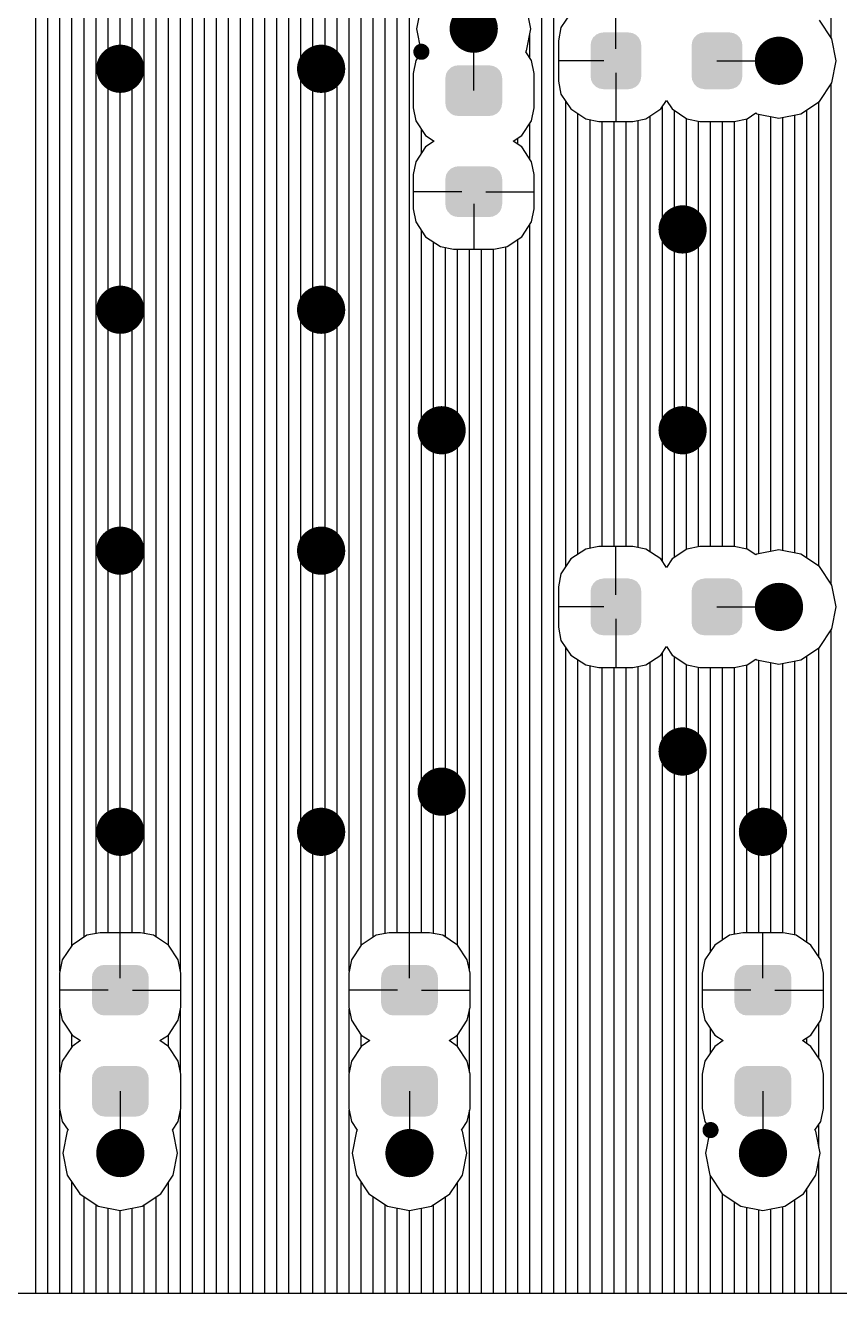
# Model space of a CAD drawing. Extents: x 295 to 953, y 10 to 290.
# Drawn here: x 805.12 to 826.36, y 111.45 to 144.54 of the extents above; entities that cross this region are included whole.
import ezdxf

# ---------------------------------------------------------------- set-up
doc = ezdxf.new("R2010")
doc.units = 0
doc.header["$LTSCALE"] = 5
doc.header["$MEASUREMENT"] = 0
doc.layers.get('0').update_dxf_attribs({"linetype": 'CONTINUOUS', "lineweight": 25})
doc.layers.add('DV-INT-A3_BOT', color=7, linetype='CONTINUOUS')

msp = doc.modelspace()

# ---------------------------------------------------------------- linework, layer by layer
for points, const_width in [([(817.129, 144.449, -1), (816.5, 144.449, -1)], 0.629), ([(807.908, 143.402, -1), (807.28, 143.402, -1)], 0.629), ([(813.147, 143.402, -1), (812.519, 143.402, -1)], 0.629), ([(815.553, 143.846, -1), (815.343, 143.846, -1)], 0.21), ([(825.092, 143.611, -1), (824.463, 143.611, -1)], 0.629), ([(822.577, 139.211, -1), (821.948, 139.211, -1)], 0.629), ([(807.908, 137.115, -1), (807.28, 137.115, -1)], 0.629), ([(813.147, 137.115, -1), (812.519, 137.115, -1)], 0.629), ([(816.29, 133.972, -1), (815.662, 133.972, -1)], 0.629), ([(822.577, 133.972, -1), (821.948, 133.972, -1)], 0.629), ([(807.908, 130.829, -1), (807.28, 130.829, -1)], 0.629), ([(813.147, 130.829, -1), (812.519, 130.829, -1)], 0.629), ([(825.092, 129.362, -1), (824.463, 129.362, -1)], 0.629), ([(822.577, 125.59, -1), (821.948, 125.59, -1)], 0.629), ([(816.29, 124.542, -1), (815.662, 124.542, -1)], 0.629), ([(807.908, 123.494, -1), (807.28, 123.494, -1)], 0.629), ([(813.147, 123.494, -1), (812.519, 123.494, -1)], 0.629), ([(824.672, 123.494, -1), (824.044, 123.494, -1)], 0.629), ([(823.097, 115.712, -1), (822.887, 115.712, -1)], 0.21), ([(807.908, 115.112, -1), (807.28, 115.112, -1)], 0.629), ([(815.452, 115.112, -1), (814.824, 115.112, -1)], 0.629), ([(824.672, 115.112, -1), (824.044, 115.112, -1)], 0.629)]:
    msp.add_lwpolyline(points, format="xyb", close=True, dxfattribs=dict(const_width=const_width))
for points in [[(821.115, 144.22), (821.051, 144.285), (819.93, 144.22), (819.998, 144.285)], [(821.051, 144.285), (821.038, 144.292), (819.998, 144.285), (820.006, 144.292)], [(821.038, 144.292), (820.958, 144.334), (820.006, 144.292), (820.093, 144.334)], [(820.958, 144.334), (820.936, 144.337), (820.093, 144.334), (820.1, 144.337)], [(820.936, 144.337), (820.854, 144.35), (820.1, 144.337), (820.192, 144.35)], [(820.854, 144.35), (820.854, 144.353), (820.192, 144.35), (820.192, 144.353)], [(823.751, 144.22), (823.687, 144.285), (822.566, 144.22), (822.635, 144.285)], [(823.687, 144.285), (823.674, 144.292), (822.635, 144.285), (822.642, 144.292)], [(823.674, 144.292), (823.594, 144.334), (822.642, 144.292), (822.729, 144.334)], [(823.594, 144.334), (823.572, 144.337), (822.729, 144.334), (822.736, 144.337)], [(823.572, 144.337), (823.491, 144.35), (822.736, 144.337), (822.828, 144.35)], [(823.491, 144.35), (823.491, 144.353), (822.828, 144.35), (822.828, 144.353)], [(821.183, 144.024), (821.17, 144.116), (819.863, 144.024), (819.879, 144.116)], [(821.183, 144.022), (821.183, 144.024), (819.863, 144.022), (819.863, 144.024)], [(821.183, 143.2), (821.183, 144.022), (819.863, 143.2), (819.863, 144.022)], [(821.17, 144.116), (821.164, 144.127), (819.879, 144.116), (819.881, 144.127)], [(821.164, 144.127), (821.124, 144.21), (819.881, 144.127), (819.925, 144.21)], [(821.124, 144.21), (821.115, 144.22), (819.925, 144.21), (819.93, 144.22)], [(823.82, 144.024), (823.806, 144.116), (822.499, 144.024), (822.515, 144.116)], [(823.82, 144.022), (823.82, 144.024), (822.499, 144.022), (822.499, 144.024)], [(823.82, 143.2), (823.82, 144.022), (822.499, 143.2), (822.499, 144.022)], [(823.806, 144.116), (823.8, 144.127), (822.515, 144.116), (822.517, 144.127)], [(823.8, 144.127), (823.76, 144.21), (822.517, 144.127), (822.561, 144.21)], [(823.76, 144.21), (823.751, 144.22), (822.561, 144.21), (822.566, 144.22)], [(817.536, 143.266), (817.496, 143.35), (816.091, 143.266), (816.135, 143.35)], [(817.496, 143.35), (817.487, 143.359), (816.135, 143.35), (816.14, 143.359)], [(817.487, 143.359), (817.423, 143.425), (816.14, 143.359), (816.208, 143.425)], [(817.423, 143.425), (817.411, 143.432), (816.208, 143.425), (816.215, 143.432)], [(817.411, 143.432), (817.33, 143.474), (816.215, 143.432), (816.302, 143.474)], [(817.33, 143.474), (817.31, 143.478), (816.302, 143.474), (816.309, 143.478)], [(817.31, 143.478), (817.227, 143.492), (816.309, 143.478), (816.402, 143.492)], [(817.556, 142.501), (817.556, 143.163), (816.073, 142.501), (816.073, 143.163)], [(817.554, 143.163), (817.541, 143.256), (816.075, 143.163), (816.09, 143.256)], [(817.541, 143.256), (817.536, 143.266), (816.09, 143.256), (816.091, 143.266)], [(821.183, 143.198), (821.183, 143.2), (819.863, 143.198), (819.863, 143.2)], [(821.168, 143.106), (821.183, 143.198), (819.877, 143.106), (819.863, 143.198)], [(821.166, 143.095), (821.168, 143.106), (819.883, 143.095), (819.877, 143.106)], [(821.122, 143.012), (821.166, 143.095), (819.923, 143.012), (819.883, 143.095)], [(821.117, 143.003), (821.122, 143.012), (819.932, 143.003), (819.923, 143.012)], [(821.048, 142.937), (821.117, 143.003), (819.996, 142.937), (819.932, 143.003)], [(823.82, 143.198), (823.82, 143.2), (822.499, 143.198), (822.499, 143.2)], [(823.804, 143.106), (823.82, 143.198), (822.513, 143.106), (822.499, 143.198)], [(823.802, 143.095), (823.804, 143.106), (822.519, 143.095), (822.513, 143.106)], [(823.758, 143.012), (823.802, 143.095), (822.559, 143.012), (822.519, 143.095)], [(823.753, 143.003), (823.758, 143.012), (822.568, 143.003), (822.559, 143.012)], [(823.684, 142.937), (823.753, 143.003), (822.632, 142.937), (822.568, 143.003)], [(821.041, 142.93), (821.048, 142.937), (820.009, 142.93), (819.996, 142.937)], [(820.954, 142.889), (821.041, 142.93), (820.089, 142.889), (820.009, 142.93)], [(820.947, 142.885), (820.954, 142.889), (820.11, 142.885), (820.089, 142.889)], [(820.854, 142.872), (820.947, 142.885), (820.192, 142.872), (820.11, 142.885)], [(820.854, 142.869), (820.854, 142.872), (820.192, 142.869), (820.192, 142.872)], [(823.677, 142.93), (823.684, 142.937), (822.645, 142.93), (822.632, 142.937)], [(823.59, 142.889), (823.677, 142.93), (822.725, 142.889), (822.645, 142.93)], [(823.583, 142.885), (823.59, 142.889), (822.747, 142.885), (822.725, 142.889)], [(823.491, 142.872), (823.583, 142.885), (822.828, 142.872), (822.747, 142.885)], [(823.491, 142.869), (823.491, 142.872), (822.828, 142.869), (822.828, 142.872)], [(817.539, 142.408), (817.554, 142.501), (816.088, 142.408), (816.075, 142.501)], [(817.537, 142.397), (817.539, 142.408), (816.093, 142.397), (816.088, 142.408)], [(817.494, 142.313), (817.537, 142.397), (816.133, 142.313), (816.093, 142.397)], [(817.489, 142.304), (817.494, 142.313), (816.142, 142.304), (816.133, 142.313)], [(817.421, 142.238), (817.489, 142.304), (816.206, 142.238), (816.142, 142.304)], [(817.414, 142.231), (817.421, 142.238), (816.218, 142.231), (816.206, 142.238)], [(817.327, 142.189), (817.414, 142.231), (816.298, 142.189), (816.218, 142.231)], [(817.32, 142.185), (817.327, 142.189), (816.318, 142.185), (816.298, 142.189)], [(817.227, 142.172), (817.32, 142.185), (816.402, 142.172), (816.318, 142.185)], [(817.536, 140.63), (817.496, 140.714), (816.091, 140.63), (816.135, 140.714)], [(817.496, 140.714), (817.487, 140.723), (816.135, 140.714), (816.14, 140.723)], [(817.487, 140.723), (817.423, 140.789), (816.14, 140.723), (816.208, 140.789)], [(817.423, 140.789), (817.411, 140.796), (816.208, 140.789), (816.215, 140.796)], [(817.411, 140.796), (817.33, 140.838), (816.215, 140.796), (816.302, 140.838)], [(817.33, 140.838), (817.31, 140.842), (816.302, 140.838), (816.309, 140.842)], [(817.31, 140.842), (817.227, 140.856), (816.309, 140.842), (816.402, 140.856)], [(817.556, 139.864), (817.556, 140.527), (816.073, 139.864), (816.073, 140.527)], [(817.554, 140.527), (817.541, 140.619), (816.075, 140.527), (816.09, 140.619)], [(817.541, 140.619), (817.536, 140.63), (816.09, 140.619), (816.091, 140.63)], [(817.539, 139.772), (817.554, 139.864), (816.088, 139.772), (816.075, 139.864)], [(817.537, 139.761), (817.539, 139.772), (816.093, 139.761), (816.088, 139.772)], [(817.494, 139.677), (817.537, 139.761), (816.133, 139.677), (816.093, 139.761)], [(817.489, 139.668), (817.494, 139.677), (816.142, 139.668), (816.133, 139.677)], [(817.421, 139.602), (817.489, 139.668), (816.206, 139.602), (816.142, 139.668)], [(817.414, 139.595), (817.421, 139.602), (816.218, 139.595), (816.206, 139.602)], [(817.327, 139.553), (817.414, 139.595), (816.298, 139.553), (816.218, 139.595)], [(817.32, 139.549), (817.327, 139.553), (816.318, 139.549), (816.298, 139.553)], [(817.227, 139.535), (817.32, 139.549), (816.402, 139.535), (816.318, 139.549)], [(821.038, 130.043), (820.958, 130.084), (820.006, 130.043), (820.093, 130.084)], [(820.958, 130.084), (820.936, 130.088), (820.093, 130.084), (820.1, 130.088)], [(820.936, 130.088), (820.854, 130.101), (820.1, 130.088), (820.192, 130.101)], [(820.854, 130.101), (820.854, 130.104), (820.192, 130.101), (820.192, 130.104)], [(823.674, 130.043), (823.594, 130.084), (822.642, 130.043), (822.729, 130.084)], [(823.594, 130.084), (823.572, 130.088), (822.729, 130.084), (822.736, 130.088)], [(823.572, 130.088), (823.491, 130.101), (822.736, 130.088), (822.828, 130.101)], [(823.491, 130.101), (823.491, 130.104), (822.828, 130.101), (822.828, 130.104)], [(821.183, 129.775), (821.17, 129.867), (819.863, 129.775), (819.879, 129.867)], [(821.183, 129.772), (821.183, 129.775), (819.863, 129.772), (819.863, 129.775)], [(821.183, 128.951), (821.183, 129.772), (819.863, 128.951), (819.863, 129.772)], [(821.17, 129.867), (821.164, 129.878), (819.879, 129.867), (819.881, 129.878)], [(821.164, 129.878), (821.124, 129.961), (819.881, 129.878), (819.925, 129.961)], [(821.124, 129.961), (821.115, 129.97), (819.925, 129.961), (819.93, 129.97)], [(821.115, 129.97), (821.051, 130.036), (819.93, 129.97), (819.998, 130.036)], [(821.051, 130.036), (821.038, 130.043), (819.998, 130.036), (820.006, 130.043)], [(823.82, 129.775), (823.806, 129.867), (822.499, 129.775), (822.515, 129.867)], [(823.82, 129.772), (823.82, 129.775), (822.499, 129.772), (822.499, 129.775)], [(823.82, 128.951), (823.82, 129.772), (822.499, 128.951), (822.499, 129.772)], [(823.806, 129.867), (823.8, 129.878), (822.515, 129.867), (822.517, 129.878)], [(823.8, 129.878), (823.76, 129.961), (822.517, 129.878), (822.561, 129.961)], [(823.76, 129.961), (823.751, 129.97), (822.561, 129.961), (822.566, 129.97)], [(823.751, 129.97), (823.687, 130.036), (822.566, 129.97), (822.635, 130.036)], [(823.687, 130.036), (823.674, 130.043), (822.635, 130.036), (822.642, 130.043)], [(821.183, 128.949), (821.183, 128.951), (819.863, 128.949), (819.863, 128.951)], [(821.168, 128.857), (821.183, 128.949), (819.877, 128.857), (819.863, 128.949)], [(821.166, 128.846), (821.168, 128.857), (819.883, 128.846), (819.877, 128.857)], [(821.122, 128.763), (821.166, 128.846), (819.923, 128.763), (819.883, 128.846)], [(821.117, 128.753), (821.122, 128.763), (819.932, 128.753), (819.923, 128.763)], [(821.048, 128.688), (821.117, 128.753), (819.996, 128.688), (819.932, 128.753)], [(823.82, 128.949), (823.82, 128.951), (822.499, 128.949), (822.499, 128.951)], [(823.804, 128.857), (823.82, 128.949), (822.513, 128.857), (822.499, 128.949)], [(823.802, 128.846), (823.804, 128.857), (822.519, 128.846), (822.513, 128.857)], [(823.758, 128.763), (823.802, 128.846), (822.559, 128.763), (822.519, 128.846)], [(823.753, 128.753), (823.758, 128.763), (822.568, 128.753), (822.559, 128.763)], [(823.684, 128.688), (823.753, 128.753), (822.632, 128.688), (822.568, 128.753)], [(821.041, 128.681), (821.048, 128.688), (820.009, 128.681), (819.996, 128.688)], [(820.954, 128.639), (821.041, 128.681), (820.089, 128.639), (820.009, 128.681)], [(820.947, 128.636), (820.954, 128.639), (820.11, 128.636), (820.089, 128.639)], [(820.854, 128.623), (820.947, 128.636), (820.192, 128.623), (820.11, 128.636)], [(820.854, 128.62), (820.854, 128.623), (820.192, 128.62), (820.192, 128.623)], [(823.677, 128.681), (823.684, 128.688), (822.645, 128.681), (822.632, 128.688)], [(823.59, 128.639), (823.677, 128.681), (822.725, 128.639), (822.645, 128.681)], [(823.583, 128.636), (823.59, 128.639), (822.747, 128.636), (822.725, 128.639)], [(823.491, 128.623), (823.583, 128.636), (822.828, 128.623), (822.747, 128.636)], [(823.491, 128.62), (823.491, 128.623), (822.828, 128.62), (822.828, 128.623)], [(808.334, 119.693), (808.321, 119.786), (806.854, 119.693), (806.869, 119.786)], [(808.321, 119.786), (808.315, 119.796), (806.869, 119.786), (806.871, 119.796)], [(808.315, 119.796), (808.275, 119.88), (806.871, 119.796), (806.915, 119.88)], [(808.275, 119.88), (808.267, 119.889), (806.915, 119.88), (806.919, 119.889)], [(808.267, 119.889), (808.203, 119.956), (806.919, 119.889), (806.988, 119.956)], [(808.203, 119.956), (808.191, 119.962), (806.988, 119.956), (806.994, 119.962)], [(808.191, 119.962), (808.11, 120.005), (806.994, 119.962), (807.082, 120.005)], [(808.11, 120.005), (808.09, 120.008), (807.082, 120.005), (807.089, 120.008)], [(808.09, 120.008), (808.007, 120.022), (807.089, 120.008), (807.181, 120.022)], [(815.878, 119.693), (815.864, 119.786), (814.398, 119.693), (814.413, 119.786)], [(815.864, 119.786), (815.859, 119.796), (814.413, 119.786), (814.415, 119.796)], [(815.859, 119.796), (815.819, 119.88), (814.415, 119.796), (814.459, 119.88)], [(815.819, 119.88), (815.811, 119.889), (814.459, 119.88), (814.463, 119.889)], [(815.811, 119.889), (815.747, 119.956), (814.463, 119.889), (814.532, 119.956)], [(815.747, 119.956), (815.734, 119.962), (814.532, 119.956), (814.538, 119.962)], [(815.734, 119.962), (815.654, 120.005), (814.538, 119.962), (814.626, 120.005)], [(815.654, 120.005), (815.634, 120.008), (814.626, 120.005), (814.632, 120.008)], [(815.634, 120.008), (815.551, 120.022), (814.632, 120.008), (814.725, 120.022)], [(825.098, 119.693), (825.085, 119.786), (823.618, 119.693), (823.633, 119.786)], [(825.085, 119.786), (825.079, 119.796), (823.633, 119.786), (823.635, 119.796)], [(825.079, 119.796), (825.039, 119.88), (823.635, 119.796), (823.679, 119.88)], [(825.039, 119.88), (825.031, 119.889), (823.679, 119.88), (823.683, 119.889)], [(825.031, 119.889), (824.967, 119.956), (823.683, 119.889), (823.752, 119.956)], [(824.967, 119.956), (824.955, 119.962), (823.752, 119.956), (823.758, 119.962)], [(824.955, 119.962), (824.874, 120.005), (823.758, 119.962), (823.846, 120.005)], [(824.874, 120.005), (824.854, 120.008), (823.846, 120.005), (823.853, 120.008)], [(824.854, 120.008), (824.771, 120.022), (823.853, 120.008), (823.945, 120.022)], [(808.336, 119.031), (808.336, 119.693), (806.852, 119.031), (806.852, 119.693)], [(815.88, 119.031), (815.88, 119.693), (814.396, 119.031), (814.396, 119.693)], [(825.1, 119.031), (825.1, 119.693), (823.616, 119.031), (823.616, 119.693)], [(808.319, 118.938), (808.334, 119.031), (806.868, 118.938), (806.854, 119.031)], [(808.317, 118.928), (808.319, 118.938), (806.873, 118.928), (806.868, 118.938)], [(808.274, 118.844), (808.317, 118.928), (806.913, 118.844), (806.873, 118.928)], [(808.269, 118.835), (808.274, 118.844), (806.922, 118.835), (806.913, 118.844)], [(808.201, 118.768), (808.269, 118.835), (806.986, 118.768), (806.922, 118.835)], [(815.863, 118.938), (815.878, 119.031), (814.412, 118.938), (814.398, 119.031)], [(815.861, 118.928), (815.863, 118.938), (814.417, 118.928), (814.412, 118.938)], [(815.817, 118.844), (815.861, 118.928), (814.457, 118.844), (814.417, 118.928)], [(815.813, 118.835), (815.817, 118.844), (814.465, 118.835), (814.457, 118.844)], [(815.744, 118.768), (815.813, 118.835), (814.529, 118.768), (814.465, 118.835)], [(825.083, 118.938), (825.098, 119.031), (823.632, 118.938), (823.618, 119.031)], [(825.081, 118.928), (825.083, 118.938), (823.637, 118.928), (823.632, 118.938)], [(825.038, 118.844), (825.081, 118.928), (823.677, 118.844), (823.637, 118.928)], [(825.033, 118.835), (825.038, 118.844), (823.686, 118.835), (823.677, 118.844)], [(824.965, 118.768), (825.033, 118.835), (823.75, 118.768), (823.686, 118.835)], [(808.194, 118.762), (808.201, 118.768), (806.998, 118.762), (806.986, 118.768)], [(808.107, 118.719), (808.194, 118.762), (807.078, 118.719), (806.998, 118.762)], [(808.1, 118.716), (808.107, 118.719), (807.098, 118.716), (807.078, 118.719)], [(808.007, 118.702), (808.1, 118.716), (807.181, 118.702), (807.098, 118.716)], [(815.738, 118.762), (815.744, 118.768), (814.542, 118.762), (814.529, 118.768)], [(815.65, 118.719), (815.738, 118.762), (814.622, 118.719), (814.542, 118.762)], [(815.644, 118.716), (815.65, 118.719), (814.642, 118.716), (814.622, 118.719)], [(815.551, 118.702), (815.644, 118.716), (814.725, 118.702), (814.642, 118.716)], [(824.958, 118.762), (824.965, 118.768), (823.762, 118.762), (823.75, 118.768)], [(824.871, 118.719), (824.958, 118.762), (823.842, 118.719), (823.762, 118.762)], [(824.864, 118.716), (824.871, 118.719), (823.862, 118.716), (823.842, 118.719)], [(824.771, 118.702), (824.864, 118.716), (823.945, 118.702), (823.862, 118.716)], [(808.334, 117.057), (808.321, 117.15), (806.854, 117.057), (806.869, 117.15)], [(808.321, 117.15), (808.315, 117.16), (806.869, 117.15), (806.871, 117.16)], [(808.315, 117.16), (808.275, 117.244), (806.871, 117.16), (806.915, 117.244)], [(808.275, 117.244), (808.267, 117.253), (806.915, 117.244), (806.919, 117.253)], [(808.267, 117.253), (808.203, 117.32), (806.919, 117.253), (806.988, 117.32)], [(808.203, 117.32), (808.191, 117.326), (806.988, 117.32), (806.994, 117.326)], [(808.191, 117.326), (808.11, 117.369), (806.994, 117.326), (807.082, 117.369)], [(808.11, 117.369), (808.09, 117.372), (807.082, 117.369), (807.089, 117.372)], [(808.09, 117.372), (808.007, 117.386), (807.089, 117.372), (807.181, 117.386)], [(815.878, 117.057), (815.864, 117.15), (814.398, 117.057), (814.413, 117.15)], [(815.864, 117.15), (815.859, 117.16), (814.413, 117.15), (814.415, 117.16)], [(815.859, 117.16), (815.819, 117.244), (814.415, 117.16), (814.459, 117.244)], [(815.819, 117.244), (815.811, 117.253), (814.459, 117.244), (814.463, 117.253)], [(815.811, 117.253), (815.747, 117.32), (814.463, 117.253), (814.532, 117.32)], [(815.747, 117.32), (815.734, 117.326), (814.532, 117.32), (814.538, 117.326)], [(815.734, 117.326), (815.654, 117.369), (814.538, 117.326), (814.626, 117.369)], [(815.654, 117.369), (815.634, 117.372), (814.626, 117.369), (814.632, 117.372)], [(815.634, 117.372), (815.551, 117.386), (814.632, 117.372), (814.725, 117.386)], [(825.098, 117.057), (825.085, 117.15), (823.618, 117.057), (823.633, 117.15)], [(825.085, 117.15), (825.079, 117.16), (823.633, 117.15), (823.635, 117.16)], [(825.079, 117.16), (825.039, 117.244), (823.635, 117.16), (823.679, 117.244)], [(825.039, 117.244), (825.031, 117.253), (823.679, 117.244), (823.683, 117.253)], [(825.031, 117.253), (824.967, 117.32), (823.683, 117.253), (823.752, 117.32)], [(824.967, 117.32), (824.955, 117.326), (823.752, 117.32), (823.758, 117.326)], [(824.955, 117.326), (824.874, 117.369), (823.758, 117.326), (823.846, 117.369)], [(824.874, 117.369), (824.854, 117.372), (823.846, 117.369), (823.853, 117.372)], [(824.854, 117.372), (824.771, 117.386), (823.853, 117.372), (823.945, 117.386)], [(808.336, 116.395), (808.336, 117.057), (806.852, 116.395), (806.852, 117.057)], [(815.88, 116.395), (815.88, 117.057), (814.396, 116.395), (814.396, 117.057)], [(825.1, 116.395), (825.1, 117.057), (823.616, 116.395), (823.616, 117.057)], [(808.319, 116.302), (808.334, 116.395), (806.868, 116.302), (806.854, 116.395)], [(808.317, 116.291), (808.319, 116.302), (806.873, 116.291), (806.868, 116.302)], [(808.274, 116.207), (808.317, 116.291), (806.913, 116.207), (806.873, 116.291)], [(808.269, 116.199), (808.274, 116.207), (806.922, 116.199), (806.913, 116.207)], [(808.201, 116.132), (808.269, 116.199), (806.986, 116.132), (806.922, 116.199)], [(815.863, 116.302), (815.878, 116.395), (814.412, 116.302), (814.398, 116.395)], [(815.861, 116.291), (815.863, 116.302), (814.417, 116.291), (814.412, 116.302)], [(815.817, 116.207), (815.861, 116.291), (814.457, 116.207), (814.417, 116.291)], [(815.813, 116.199), (815.817, 116.207), (814.465, 116.199), (814.457, 116.207)], [(815.744, 116.132), (815.813, 116.199), (814.529, 116.132), (814.465, 116.199)], [(825.083, 116.302), (825.098, 116.395), (823.632, 116.302), (823.618, 116.395)], [(825.081, 116.291), (825.083, 116.302), (823.637, 116.291), (823.632, 116.302)], [(825.038, 116.207), (825.081, 116.291), (823.677, 116.207), (823.637, 116.291)], [(825.033, 116.199), (825.038, 116.207), (823.686, 116.199), (823.677, 116.207)], [(824.965, 116.132), (825.033, 116.199), (823.75, 116.132), (823.686, 116.199)], [(808.194, 116.126), (808.201, 116.132), (806.998, 116.126), (806.986, 116.132)], [(808.107, 116.083), (808.194, 116.126), (807.078, 116.083), (806.998, 116.126)], [(808.1, 116.08), (808.107, 116.083), (807.098, 116.08), (807.078, 116.083)], [(808.007, 116.066), (808.1, 116.08), (807.181, 116.066), (807.098, 116.08)], [(815.738, 116.126), (815.744, 116.132), (814.542, 116.126), (814.529, 116.132)], [(815.65, 116.083), (815.738, 116.126), (814.622, 116.083), (814.542, 116.126)], [(815.644, 116.08), (815.65, 116.083), (814.642, 116.08), (814.622, 116.083)], [(815.551, 116.066), (815.644, 116.08), (814.725, 116.066), (814.642, 116.08)], [(824.958, 116.126), (824.965, 116.132), (823.762, 116.126), (823.75, 116.132)], [(824.871, 116.083), (824.958, 116.126), (823.842, 116.083), (823.762, 116.126)], [(824.864, 116.08), (824.871, 116.083), (823.862, 116.08), (823.842, 116.083)], [(824.771, 116.066), (824.864, 116.08), (823.945, 116.066), (823.862, 116.08)]]:
    msp.add_solid(points)
at = {"layer": 'DV-INT-A3_BOT'}
for p, q in [((805.39, 111.445), (805.39, 182.361)), ((805.704, 111.445), (805.704, 182.047)), ((818.906, 111.445), (818.906, 182.047)), ((806.018, 119.857), (806.018, 181.732)), ((818.591, 111.445), (818.591, 181.732)), ((806.333, 120.531), (806.333, 181.427)), ((806.647, 120.745), (806.647, 181.297)), ((806.961, 120.841), (806.961, 181.167)), ((807.276, 120.862), (807.276, 181.116)), ((807.59, 120.862), (807.59, 181.116)), ((807.904, 120.862), (807.904, 181.116)), ((808.219, 120.841), (808.219, 181.116)), ((808.533, 120.745), (808.533, 181.116)), ((808.847, 120.531), (808.847, 181.116)), ((809.162, 119.857), (809.162, 181.116)), ((809.476, 111.445), (809.476, 181.116)), ((809.79, 111.445), (809.79, 181.116)), ((810.105, 111.445), (810.105, 181.116)), ((810.419, 111.445), (810.419, 181.116)), ((810.733, 111.445), (810.733, 181.116)), ((811.048, 111.445), (811.048, 181.116)), ((811.362, 111.445), (811.362, 181.116)), ((811.676, 111.445), (811.676, 181.116)), ((811.991, 111.445), (811.991, 181.116)), ((812.305, 111.445), (812.305, 181.116)), ((812.619, 111.445), (812.619, 181.116)), ((812.934, 111.445), (812.934, 178.945)), ((813.248, 111.445), (813.248, 178.56)), ((813.562, 119.857), (813.562, 178.363)), ((813.876, 120.531), (813.876, 178.3)), ((814.191, 120.745), (814.191, 178.3)), ((814.505, 120.841), (814.505, 178.3)), ((814.819, 120.862), (814.819, 178.3)), ((815.134, 120.862), (815.134, 178.342)), ((826.135, 144.21), (826.135, 164.042)), ((815.431, 145.019), (815.318, 144.449)), ((818.306, 144.449), (818.193, 145.019)), ((820.523, 143.925), (820.523, 145.191)), ((819.35, 144.864), (819.09, 144.479)), ((826.156, 144.181), (825.833, 144.667)), ((815.318, 144.449), (815.431, 143.875)), ((816.814, 142.832), (816.814, 144.449)), ((818.193, 143.875), (818.306, 144.449)), ((818.277, 143.687), (818.277, 144.303)), ((819.09, 144.479), (819.023, 144.135)), ((819.023, 144.135), (819.023, 143.083)), ((826.269, 143.611), (826.156, 144.181)), ((815.301, 143.62), (815.23, 143.28)), ((815.452, 143.846), (815.301, 143.62)), ((815.431, 143.875), (815.452, 143.846)), ((818.172, 143.846), (818.193, 143.875)), ((818.323, 143.62), (818.172, 143.846)), ((818.394, 143.28), (818.323, 143.62)), ((820.209, 143.611), (819.023, 143.611)), ((823.16, 143.611), (824.777, 143.611)), ((826.156, 143.037), (826.269, 143.611)), ((815.23, 143.28), (815.23, 142.387)), ((818.394, 142.387), (818.394, 143.28)), ((820.523, 143.297), (820.523, 142.027)), ((819.023, 143.083), (819.09, 142.739)), ((825.833, 142.551), (826.156, 143.037)), ((826.135, 129.961), (826.135, 143.008)), ((819.09, 142.739), (819.35, 142.354)), ((815.23, 142.387), (815.301, 142.048)), ((818.323, 142.048), (818.394, 142.387)), ((819.22, 130.422), (819.22, 142.547)), ((819.35, 142.354), (819.735, 142.098)), ((821.307, 142.098), (821.693, 142.354)), ((821.693, 142.354), (821.844, 142.576)), ((821.735, 130.552), (821.735, 142.417)), ((821.844, 142.576), (821.99, 142.354)), ((821.99, 142.354), (822.376, 142.098)), ((822.049, 130.657), (822.049, 142.312)), ((825.347, 142.228), (825.833, 142.551)), ((825.507, 130.636), (825.507, 142.333)), ((825.821, 130.422), (825.821, 142.547)), ((815.301, 142.048), (815.557, 141.662)), ((818.067, 141.662), (818.323, 142.048)), ((818.277, 141.046), (818.277, 141.981)), ((819.534, 130.741), (819.534, 142.228)), ((819.735, 142.098), (820.075, 142.027)), ((819.849, 130.896), (819.849, 142.073)), ((820.075, 142.027), (820.968, 142.027)), ((820.163, 130.942), (820.163, 142.027)), ((820.477, 130.942), (820.477, 142.027)), ((820.792, 130.942), (820.792, 142.027)), ((820.968, 142.027), (821.307, 142.098)), ((821.106, 130.912), (821.106, 142.056)), ((821.42, 130.795), (821.42, 142.174)), ((822.363, 130.866), (822.363, 142.102)), ((822.376, 142.098), (822.715, 142.027)), ((822.678, 130.933), (822.678, 142.035)), ((822.715, 142.027), (823.608, 142.027)), ((822.992, 130.942), (822.992, 142.027)), ((823.306, 130.942), (823.306, 142.027)), ((823.608, 142.027), (823.947, 142.098)), ((823.621, 130.938), (823.621, 142.031)), ((823.935, 130.875), (823.935, 142.094)), ((823.947, 142.098), (824.174, 142.249)), ((824.174, 142.249), (824.203, 142.228)), ((824.203, 142.228), (824.777, 142.115)), ((824.249, 130.749), (824.249, 142.22)), ((824.564, 130.812), (824.564, 142.157)), ((824.777, 142.115), (825.347, 142.228)), ((824.878, 130.833), (824.878, 142.136)), ((825.192, 130.77), (825.192, 142.199)), ((815.448, 141.206), (815.448, 141.822)), ((815.557, 141.662), (815.779, 141.516)), ((817.845, 141.516), (818.067, 141.662)), ((815.557, 141.365), (815.301, 140.979)), ((815.779, 141.516), (815.557, 141.365)), ((815.762, 141.503), (815.762, 141.524)), ((818.067, 141.365), (817.845, 141.516)), ((817.963, 141.436), (817.963, 141.591)), ((818.323, 140.979), (818.067, 141.365)), ((815.301, 140.979), (815.23, 140.64)), ((818.394, 140.64), (818.323, 140.979)), ((815.23, 140.64), (815.23, 139.747)), ((818.394, 139.747), (818.394, 140.64)), ((816.5, 140.195), (815.23, 140.195)), ((817.129, 140.195), (818.394, 140.195)), ((815.23, 139.747), (815.301, 139.408)), ((816.814, 139.881), (816.814, 138.695)), ((818.323, 139.408), (818.394, 139.747)), ((815.301, 139.408), (815.557, 139.022)), ((818.067, 139.022), (818.323, 139.408)), ((818.277, 111.445), (818.277, 139.341)), ((815.448, 120.862), (815.448, 139.181)), ((815.557, 139.022), (815.943, 138.762)), ((817.682, 138.762), (818.067, 139.022)), ((815.762, 120.841), (815.762, 138.884)), ((815.943, 138.762), (816.286, 138.695)), ((816.077, 120.745), (816.077, 138.737)), ((816.286, 138.695), (817.338, 138.695)), ((816.391, 120.531), (816.391, 138.695)), ((816.705, 119.857), (816.705, 138.695)), ((817.02, 111.445), (817.02, 138.695)), ((817.334, 111.445), (817.334, 138.695)), ((817.338, 138.695), (817.682, 138.762)), ((817.648, 111.445), (817.648, 138.758)), ((817.963, 111.445), (817.963, 138.955)), ((819.735, 130.87), (819.35, 130.615)), ((820.075, 130.942), (819.735, 130.87)), ((820.968, 130.942), (820.075, 130.942)), ((820.523, 129.676), (820.523, 130.942)), ((821.307, 130.87), (820.968, 130.942)), ((821.693, 130.615), (821.307, 130.87)), ((822.376, 130.87), (821.99, 130.615)), ((822.715, 130.942), (822.376, 130.87)), ((823.608, 130.942), (822.715, 130.942)), ((823.947, 130.87), (823.608, 130.942)), ((824.174, 130.72), (823.947, 130.87)), ((824.203, 130.741), (824.174, 130.72)), ((824.777, 130.854), (824.203, 130.741)), ((825.347, 130.741), (824.777, 130.854)), ((825.833, 130.418), (825.347, 130.741)), ((819.35, 130.615), (819.09, 130.229)), ((821.844, 130.393), (821.693, 130.615)), ((821.99, 130.615), (821.844, 130.393)), ((826.156, 129.932), (825.833, 130.418)), ((819.09, 130.229), (819.023, 129.886)), ((819.023, 129.886), (819.023, 128.834)), ((826.269, 129.362), (826.156, 129.932)), ((820.209, 129.362), (819.023, 129.362)), ((823.16, 129.362), (824.777, 129.362)), ((826.156, 128.788), (826.269, 129.362)), ((819.023, 128.834), (819.09, 128.49)), ((820.523, 129.047), (820.523, 127.778)), ((825.833, 128.301), (826.156, 128.788)), ((826.135, 111.445), (826.135, 128.758)), ((819.09, 128.49), (819.35, 128.104)), ((819.22, 111.445), (819.22, 128.297)), ((819.35, 128.104), (819.735, 127.849)), ((821.307, 127.849), (821.693, 128.104)), ((821.693, 128.104), (821.844, 128.327)), ((821.735, 111.445), (821.735, 128.167)), ((821.844, 128.327), (821.99, 128.104)), ((821.99, 128.104), (822.376, 127.849)), ((822.049, 111.445), (822.049, 128.063)), ((825.347, 127.979), (825.833, 128.301)), ((825.507, 120.603), (825.507, 128.083)), ((825.821, 120.217), (825.821, 128.297)), ((819.534, 111.445), (819.534, 127.979)), ((819.735, 127.849), (820.075, 127.778)), ((819.849, 111.445), (819.849, 127.824)), ((820.075, 127.778), (820.968, 127.778)), ((820.163, 111.445), (820.163, 127.778)), ((820.477, 111.445), (820.477, 127.778)), ((820.792, 111.445), (820.792, 127.778)), ((820.968, 127.778), (821.307, 127.849)), ((821.106, 111.445), (821.106, 127.807)), ((821.42, 111.445), (821.42, 127.924)), ((822.363, 111.445), (822.363, 127.853)), ((822.376, 127.849), (822.715, 127.778)), ((822.678, 111.445), (822.678, 127.786)), ((822.715, 127.778), (823.608, 127.778)), ((822.992, 120.376), (822.992, 127.778)), ((823.306, 120.674), (823.306, 127.778)), ((823.608, 127.778), (823.947, 127.849)), ((823.621, 120.82), (823.621, 127.782)), ((823.935, 120.862), (823.935, 127.845)), ((823.947, 127.849), (824.174, 128)), ((824.174, 128), (824.203, 127.979)), ((824.203, 127.979), (824.777, 127.866)), ((824.249, 120.862), (824.249, 127.97)), ((824.564, 120.862), (824.564, 127.907)), ((824.777, 127.866), (825.347, 127.979)), ((824.878, 120.862), (824.878, 127.887)), ((825.192, 120.8), (825.192, 127.949)), ((806.722, 120.795), (806.337, 120.535)), ((807.066, 120.862), (806.722, 120.795)), ((808.118, 120.862), (807.066, 120.862)), ((807.594, 119.676), (807.594, 120.862)), ((808.462, 120.795), (808.118, 120.862)), ((808.847, 120.535), (808.462, 120.795)), ((814.266, 120.795), (813.881, 120.535)), ((814.61, 120.862), (814.266, 120.795)), ((815.662, 120.862), (814.61, 120.862)), ((815.138, 119.676), (815.138, 120.862)), ((816.006, 120.795), (815.662, 120.862)), ((816.391, 120.535), (816.006, 120.795)), ((823.486, 120.795), (823.101, 120.535)), ((823.83, 120.862), (823.486, 120.795)), ((824.882, 120.862), (823.83, 120.862)), ((824.358, 119.676), (824.358, 120.862)), ((825.226, 120.795), (824.882, 120.862)), ((825.611, 120.535), (825.226, 120.795)), ((806.337, 120.535), (806.081, 120.15)), ((809.103, 120.15), (808.847, 120.535)), ((813.881, 120.535), (813.625, 120.15)), ((816.647, 120.15), (816.391, 120.535)), ((823.101, 120.535), (822.845, 120.15)), ((825.867, 120.15), (825.611, 120.535)), ((806.081, 120.15), (806.01, 119.81)), ((809.174, 119.81), (809.103, 120.15)), ((813.625, 120.15), (813.554, 119.81)), ((816.718, 119.81), (816.647, 120.15)), ((822.845, 120.15), (822.774, 119.81)), ((825.938, 119.81), (825.867, 120.15)), ((806.01, 119.81), (806.01, 118.918)), ((809.174, 118.918), (809.174, 119.81)), ((813.554, 119.81), (813.554, 118.918)), ((816.718, 118.918), (816.718, 119.81)), ((822.774, 119.81), (822.774, 118.918)), ((825.938, 118.918), (825.938, 119.81)), ((807.28, 119.362), (806.01, 119.362)), ((807.908, 119.362), (809.174, 119.362)), ((814.824, 119.362), (813.554, 119.362)), ((815.452, 119.362), (816.718, 119.362)), ((824.044, 119.362), (822.774, 119.362)), ((824.672, 119.362), (825.938, 119.362)), ((806.01, 118.918), (806.081, 118.578)), ((806.018, 117.216), (806.018, 118.872)), ((809.103, 118.578), (809.174, 118.918)), ((809.162, 117.216), (809.162, 118.872)), ((813.554, 118.918), (813.625, 118.578)), ((813.562, 117.216), (813.562, 118.872)), ((816.647, 118.578), (816.718, 118.918)), ((816.705, 117.216), (816.705, 118.872)), ((822.774, 118.918), (822.845, 118.578)), ((825.867, 118.578), (825.938, 118.918)), ((806.081, 118.578), (806.337, 118.193)), ((808.847, 118.193), (809.103, 118.578)), ((813.625, 118.578), (813.881, 118.193)), ((816.391, 118.193), (816.647, 118.578)), ((822.845, 118.578), (823.101, 118.193)), ((825.611, 118.193), (825.867, 118.578)), ((825.821, 117.577), (825.821, 118.511)), ((806.333, 117.891), (806.333, 118.197)), ((806.337, 118.193), (806.559, 118.046)), ((808.625, 118.046), (808.847, 118.193)), ((808.847, 117.891), (808.847, 118.197)), ((813.876, 117.891), (813.876, 118.197)), ((813.881, 118.193), (814.103, 118.046)), ((816.169, 118.046), (816.391, 118.193)), ((816.391, 117.891), (816.391, 118.197)), ((822.992, 117.736), (822.992, 118.352)), ((823.101, 118.193), (823.323, 118.046)), ((825.389, 118.046), (825.611, 118.193)), ((806.337, 117.895), (806.081, 117.51)), ((806.559, 118.046), (806.337, 117.895)), ((808.847, 117.895), (808.625, 118.046)), ((809.103, 117.51), (808.847, 117.895)), ((813.881, 117.895), (813.625, 117.51)), ((814.103, 118.046), (813.881, 117.895)), ((816.391, 117.895), (816.169, 118.046)), ((816.647, 117.51), (816.391, 117.895)), ((823.101, 117.895), (822.845, 117.51)), ((823.323, 118.046), (823.101, 117.895)), ((823.306, 118.033), (823.306, 118.054)), ((825.611, 117.895), (825.389, 118.046)), ((825.507, 117.966), (825.507, 118.121)), ((825.867, 117.51), (825.611, 117.895)), ((806.081, 117.51), (806.01, 117.17)), ((809.174, 117.17), (809.103, 117.51)), ((813.625, 117.51), (813.554, 117.17)), ((816.718, 117.17), (816.647, 117.51)), ((822.845, 117.51), (822.774, 117.17)), ((825.938, 117.17), (825.867, 117.51)), ((806.01, 117.17), (806.01, 116.277)), ((809.174, 116.277), (809.174, 117.17)), ((813.554, 117.17), (813.554, 116.277)), ((816.718, 116.277), (816.718, 117.17)), ((822.774, 117.17), (822.774, 116.277)), ((825.938, 116.277), (825.938, 117.17)), ((807.594, 116.726), (807.594, 115.112)), ((815.138, 116.726), (815.138, 115.112)), ((824.358, 116.726), (824.358, 115.112)), ((806.01, 116.277), (806.081, 115.938)), ((806.018, 111.445), (806.018, 116.231)), ((809.103, 115.938), (809.174, 116.277)), ((809.162, 111.445), (809.162, 116.231)), ((813.554, 116.277), (813.625, 115.938)), ((813.562, 111.445), (813.562, 116.231)), ((816.647, 115.938), (816.718, 116.277)), ((816.705, 111.445), (816.705, 116.231)), ((822.774, 116.277), (822.845, 115.938)), ((825.867, 115.938), (825.938, 116.277)), ((806.081, 115.938), (806.232, 115.712)), ((808.952, 115.712), (809.103, 115.938)), ((813.625, 115.938), (813.776, 115.712)), ((816.496, 115.712), (816.647, 115.938)), ((822.845, 115.938), (822.996, 115.712)), ((825.716, 115.712), (825.867, 115.938)), ((825.821, 115.255), (825.821, 115.871)), ((806.211, 115.682), (806.098, 115.112)), ((806.232, 115.712), (806.211, 115.682)), ((808.973, 115.682), (808.952, 115.712)), ((809.086, 115.112), (808.973, 115.682)), ((813.755, 115.682), (813.642, 115.112)), ((813.776, 115.712), (813.755, 115.682)), ((816.517, 115.682), (816.496, 115.712)), ((816.63, 115.112), (816.517, 115.682)), ((822.975, 115.682), (822.862, 115.112)), ((822.996, 115.712), (822.975, 115.682)), ((825.737, 115.682), (825.716, 115.712)), ((825.85, 115.112), (825.737, 115.682)), ((806.098, 115.112), (806.211, 114.538)), ((808.973, 114.538), (809.086, 115.112)), ((813.642, 115.112), (813.755, 114.538)), ((816.517, 114.538), (816.63, 115.112)), ((822.862, 115.112), (822.975, 114.538)), ((825.737, 114.538), (825.85, 115.112)), ((825.821, 111.445), (825.821, 114.966)), ((806.211, 114.538), (806.534, 114.052)), ((808.65, 114.052), (808.973, 114.538)), ((813.755, 114.538), (814.078, 114.052)), ((816.194, 114.052), (816.517, 114.538)), ((822.975, 114.538), (823.298, 114.052)), ((822.992, 111.445), (822.992, 114.509)), ((825.414, 114.052), (825.737, 114.538)), ((806.333, 111.445), (806.333, 114.354)), ((808.847, 111.445), (808.847, 114.35)), ((813.876, 111.445), (813.876, 114.354)), ((816.391, 111.445), (816.391, 114.35)), ((825.507, 111.445), (825.507, 114.195)), ((806.534, 114.052), (807.02, 113.729)), ((806.647, 111.445), (806.647, 113.977)), ((808.164, 113.729), (808.65, 114.052)), ((808.533, 111.445), (808.533, 113.977)), ((814.078, 114.052), (814.564, 113.729)), ((814.191, 111.445), (814.191, 113.977)), ((815.708, 113.729), (816.194, 114.052)), ((816.077, 111.445), (816.077, 113.977)), ((823.298, 114.052), (823.784, 113.729)), ((823.306, 111.445), (823.306, 114.048)), ((823.621, 111.445), (823.621, 113.834)), ((824.928, 113.729), (825.414, 114.052)), ((825.192, 111.445), (825.192, 113.905)), ((806.961, 111.445), (806.961, 113.767)), ((807.02, 113.729), (807.594, 113.616)), ((807.276, 111.445), (807.276, 113.679)), ((807.59, 111.445), (807.59, 113.616)), ((807.594, 113.616), (808.164, 113.729)), ((807.904, 111.445), (807.904, 113.679)), ((808.219, 111.445), (808.219, 113.767)), ((814.505, 111.445), (814.505, 113.767)), ((814.564, 113.729), (815.138, 113.616)), ((814.819, 111.445), (814.819, 113.679)), ((815.134, 111.445), (815.134, 113.616)), ((815.138, 113.616), (815.708, 113.729)), ((815.448, 111.445), (815.448, 113.679)), ((815.762, 111.445), (815.762, 113.767)), ((823.784, 113.729), (824.358, 113.616)), ((823.935, 111.445), (823.935, 113.7)), ((824.249, 111.445), (824.249, 113.637)), ((824.358, 113.616), (824.928, 113.729)), ((824.564, 111.445), (824.564, 113.658)), ((824.878, 111.445), (824.878, 113.721)), ((841.566, 111.445), (790.801, 111.445))]:
    msp.add_line(p, q, dxfattribs=at)

doc.saveas('drawing.dxf')
